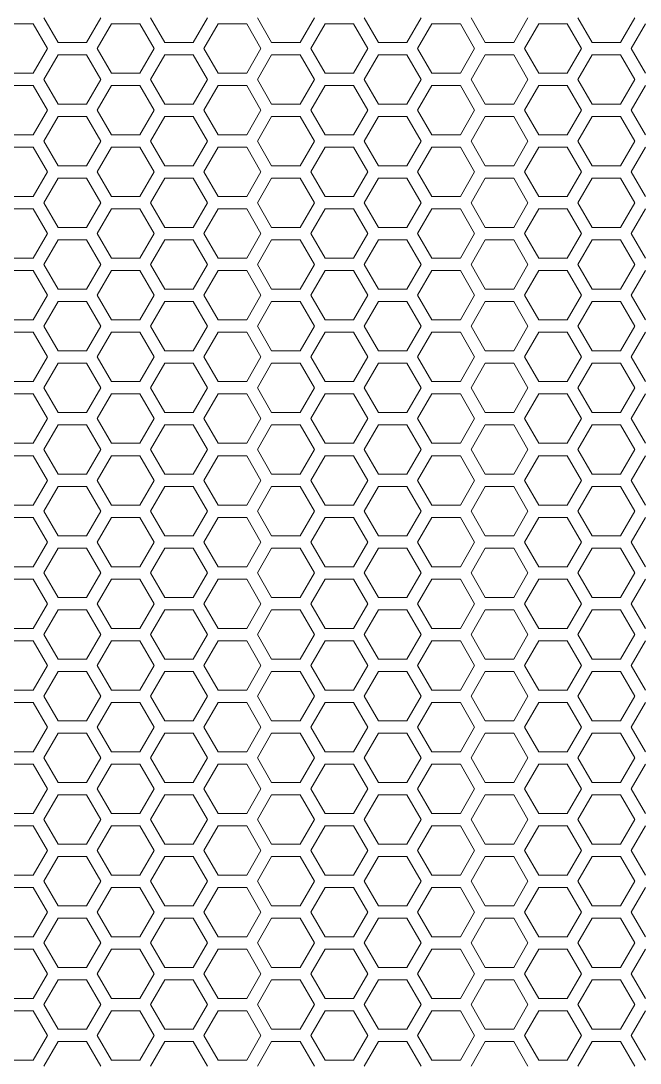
# Model space of a CAD drawing. Header units: millimetres. Extents: x 0 to 60, y -18 to 180.
# Drawn here: x 14.74 to 29.8, y 32.68 to 58.03 of the extents above; entities that cross this region are included whole.
import ezdxf

# ---------------------------------------------------------------- set-up
doc = ezdxf.new("R2010")
doc.units = ezdxf.units.MM

msp = doc.modelspace()

# ---------------------------------------------------------------- linework, layer by layer
at = {"color": 0, "lineweight": 5}
for p, q in [((15.294, 58.108), (15.641, 57.508)), ((16.334, 57.508), (16.68, 58.108)), ((17.892, 58.108), (18.239, 57.508)), ((18.932, 57.508), (19.278, 58.108)), ((20.49, 58.108), (20.837, 57.508)), ((21.53, 57.508), (21.876, 58.108)), ((23.088, 58.108), (23.435, 57.508)), ((24.128, 57.508), (24.474, 58.108)), ((25.686, 58.108), (26.033, 57.508)), ((26.726, 57.508), (27.072, 58.108)), ((28.284, 58.108), (28.631, 57.508)), ((29.324, 57.508), (29.67, 58.108)), ((15.035, 57.958), (14.342, 57.958)), ((15.381, 57.358), (15.035, 57.958)), ((16.94, 57.958), (16.593, 57.358)), ((17.633, 57.958), (16.94, 57.958)), ((17.979, 57.358), (17.633, 57.958)), ((19.538, 57.958), (19.191, 57.358)), ((20.231, 57.958), (19.538, 57.958)), ((20.577, 57.358), (20.231, 57.958)), ((22.136, 57.958), (21.789, 57.358)), ((22.829, 57.958), (22.136, 57.958)), ((23.175, 57.358), (22.829, 57.958)), ((24.734, 57.958), (24.387, 57.358)), ((25.427, 57.958), (24.734, 57.958)), ((25.773, 57.358), (25.427, 57.958)), ((27.332, 57.958), (26.985, 57.358)), ((28.025, 57.958), (27.332, 57.958)), ((28.371, 57.358), (28.025, 57.958)), ((29.93, 57.958), (29.583, 57.358)), ((15.035, 56.758), (15.381, 57.358)), ((15.641, 57.508), (16.334, 57.508)), ((16.593, 57.358), (16.94, 56.758)), ((17.633, 56.758), (17.979, 57.358)), ((18.239, 57.508), (18.932, 57.508)), ((19.191, 57.358), (19.538, 56.758)), ((20.231, 56.758), (20.577, 57.358)), ((20.837, 57.508), (21.53, 57.508)), ((21.789, 57.358), (22.136, 56.758)), ((22.829, 56.758), (23.175, 57.358)), ((23.435, 57.508), (24.128, 57.508)), ((24.387, 57.358), (24.734, 56.758)), ((25.427, 56.758), (25.773, 57.358)), ((26.033, 57.508), (26.726, 57.508)), ((26.985, 57.358), (27.332, 56.758)), ((28.025, 56.758), (28.371, 57.358)), ((28.631, 57.508), (29.324, 57.508)), ((29.583, 57.358), (29.93, 56.758)), ((15.641, 57.208), (15.294, 56.608)), ((16.334, 57.208), (15.641, 57.208)), ((16.68, 56.608), (16.334, 57.208)), ((18.239, 57.208), (17.892, 56.608)), ((18.932, 57.208), (18.239, 57.208)), ((19.278, 56.608), (18.932, 57.208)), ((20.837, 57.208), (20.49, 56.608)), ((21.53, 57.208), (20.837, 57.208)), ((21.876, 56.608), (21.53, 57.208)), ((23.435, 57.208), (23.088, 56.608)), ((24.128, 57.208), (23.435, 57.208)), ((24.474, 56.608), (24.128, 57.208)), ((26.033, 57.208), (25.686, 56.608)), ((26.726, 57.208), (26.033, 57.208)), ((27.072, 56.608), (26.726, 57.208)), ((28.631, 57.208), (28.284, 56.608)), ((29.324, 57.208), (28.631, 57.208)), ((29.67, 56.608), (29.324, 57.208)), ((14.342, 56.758), (15.035, 56.758)), ((15.294, 56.608), (15.641, 56.008)), ((16.334, 56.008), (16.68, 56.608)), ((16.94, 56.758), (17.633, 56.758)), ((17.892, 56.608), (18.239, 56.008)), ((18.932, 56.008), (19.278, 56.608)), ((19.538, 56.758), (20.231, 56.758)), ((20.49, 56.608), (20.837, 56.008)), ((21.53, 56.008), (21.876, 56.608)), ((22.136, 56.758), (22.829, 56.758)), ((23.088, 56.608), (23.435, 56.008)), ((24.128, 56.008), (24.474, 56.608)), ((24.734, 56.758), (25.427, 56.758)), ((25.686, 56.608), (26.033, 56.008)), ((26.726, 56.008), (27.072, 56.608)), ((27.332, 56.758), (28.025, 56.758)), ((28.284, 56.608), (28.631, 56.008)), ((29.324, 56.008), (29.67, 56.608)), ((15.035, 56.458), (14.342, 56.458)), ((15.381, 55.858), (15.035, 56.458)), ((16.94, 56.458), (16.593, 55.858)), ((17.633, 56.458), (16.94, 56.458)), ((17.979, 55.858), (17.633, 56.458)), ((19.538, 56.458), (19.191, 55.858)), ((20.231, 56.458), (19.538, 56.458)), ((20.577, 55.858), (20.231, 56.458)), ((22.136, 56.458), (21.789, 55.858)), ((22.829, 56.458), (22.136, 56.458)), ((23.175, 55.858), (22.829, 56.458)), ((24.734, 56.458), (24.387, 55.858)), ((25.427, 56.458), (24.734, 56.458)), ((25.773, 55.858), (25.427, 56.458)), ((27.332, 56.458), (26.985, 55.858)), ((28.025, 56.458), (27.332, 56.458)), ((28.371, 55.858), (28.025, 56.458)), ((29.93, 56.458), (29.583, 55.858)), ((15.035, 55.258), (15.381, 55.858)), ((15.641, 56.008), (16.334, 56.008)), ((16.593, 55.858), (16.94, 55.258)), ((17.633, 55.258), (17.979, 55.858)), ((18.239, 56.008), (18.932, 56.008)), ((19.191, 55.858), (19.538, 55.258)), ((20.231, 55.258), (20.577, 55.858)), ((20.837, 56.008), (21.53, 56.008)), ((21.789, 55.858), (22.136, 55.258)), ((22.829, 55.258), (23.175, 55.858)), ((23.435, 56.008), (24.128, 56.008)), ((24.387, 55.858), (24.734, 55.258)), ((25.427, 55.258), (25.773, 55.858)), ((26.033, 56.008), (26.726, 56.008)), ((26.985, 55.858), (27.332, 55.258)), ((28.025, 55.258), (28.371, 55.858)), ((28.631, 56.008), (29.324, 56.008)), ((29.583, 55.858), (29.93, 55.258)), ((15.641, 55.708), (15.294, 55.108)), ((16.334, 55.708), (15.641, 55.708)), ((16.68, 55.108), (16.334, 55.708)), ((18.239, 55.708), (17.892, 55.108)), ((18.932, 55.708), (18.239, 55.708)), ((19.278, 55.108), (18.932, 55.708)), ((20.837, 55.708), (20.49, 55.108)), ((21.53, 55.708), (20.837, 55.708)), ((21.876, 55.108), (21.53, 55.708)), ((23.435, 55.708), (23.088, 55.108)), ((24.128, 55.708), (23.435, 55.708)), ((24.474, 55.108), (24.128, 55.708)), ((26.033, 55.708), (25.686, 55.108)), ((26.726, 55.708), (26.033, 55.708)), ((27.072, 55.108), (26.726, 55.708)), ((28.631, 55.708), (28.284, 55.108)), ((29.324, 55.708), (28.631, 55.708)), ((29.67, 55.108), (29.324, 55.708)), ((14.342, 55.258), (15.035, 55.258)), ((15.294, 55.108), (15.641, 54.508)), ((16.334, 54.508), (16.68, 55.108)), ((16.94, 55.258), (17.633, 55.258)), ((17.892, 55.108), (18.239, 54.508)), ((18.932, 54.508), (19.278, 55.108)), ((19.538, 55.258), (20.231, 55.258)), ((20.49, 55.108), (20.837, 54.508)), ((21.53, 54.508), (21.876, 55.108)), ((22.136, 55.258), (22.829, 55.258)), ((23.088, 55.108), (23.435, 54.508)), ((24.128, 54.508), (24.474, 55.108)), ((24.734, 55.258), (25.427, 55.258)), ((25.686, 55.108), (26.033, 54.508)), ((26.726, 54.508), (27.072, 55.108)), ((27.332, 55.258), (28.025, 55.258)), ((28.284, 55.108), (28.631, 54.508)), ((29.324, 54.508), (29.67, 55.108)), ((15.035, 54.958), (14.342, 54.958)), ((15.381, 54.358), (15.035, 54.958)), ((16.94, 54.958), (16.593, 54.358)), ((17.633, 54.958), (16.94, 54.958)), ((17.979, 54.358), (17.633, 54.958)), ((19.538, 54.958), (19.191, 54.358)), ((20.231, 54.958), (19.538, 54.958)), ((20.577, 54.358), (20.231, 54.958)), ((22.136, 54.958), (21.789, 54.358)), ((22.829, 54.958), (22.136, 54.958)), ((23.175, 54.358), (22.829, 54.958)), ((24.734, 54.958), (24.387, 54.358)), ((25.427, 54.958), (24.734, 54.958)), ((25.773, 54.358), (25.427, 54.958)), ((27.332, 54.958), (26.985, 54.358)), ((28.025, 54.958), (27.332, 54.958)), ((28.371, 54.358), (28.025, 54.958)), ((29.93, 54.958), (29.583, 54.358)), ((15.641, 54.508), (16.334, 54.508)), ((18.239, 54.508), (18.932, 54.508)), ((20.837, 54.508), (21.53, 54.508)), ((23.435, 54.508), (24.128, 54.508)), ((26.033, 54.508), (26.726, 54.508)), ((28.631, 54.508), (29.324, 54.508)), ((15.035, 53.758), (15.381, 54.358)), ((16.593, 54.358), (16.94, 53.758)), ((17.633, 53.758), (17.979, 54.358)), ((19.191, 54.358), (19.538, 53.758)), ((20.231, 53.758), (20.577, 54.358)), ((21.789, 54.358), (22.136, 53.758)), ((22.829, 53.758), (23.175, 54.358)), ((24.387, 54.358), (24.734, 53.758)), ((25.427, 53.758), (25.773, 54.358)), ((26.985, 54.358), (27.332, 53.758)), ((28.025, 53.758), (28.371, 54.358)), ((29.583, 54.358), (29.93, 53.758)), ((15.641, 54.208), (15.294, 53.608)), ((16.334, 54.208), (15.641, 54.208)), ((16.68, 53.608), (16.334, 54.208)), ((18.239, 54.208), (17.892, 53.608)), ((18.932, 54.208), (18.239, 54.208)), ((19.278, 53.608), (18.932, 54.208)), ((20.837, 54.208), (20.49, 53.608)), ((21.53, 54.208), (20.837, 54.208)), ((21.876, 53.608), (21.53, 54.208)), ((23.435, 54.208), (23.088, 53.608)), ((24.128, 54.208), (23.435, 54.208)), ((24.474, 53.608), (24.128, 54.208)), ((26.033, 54.208), (25.686, 53.608)), ((26.726, 54.208), (26.033, 54.208)), ((27.072, 53.608), (26.726, 54.208)), ((28.631, 54.208), (28.284, 53.608)), ((29.324, 54.208), (28.631, 54.208)), ((29.67, 53.608), (29.324, 54.208)), ((14.342, 53.758), (15.035, 53.758)), ((16.94, 53.758), (17.633, 53.758)), ((19.538, 53.758), (20.231, 53.758)), ((22.136, 53.758), (22.829, 53.758)), ((24.734, 53.758), (25.427, 53.758)), ((27.332, 53.758), (28.025, 53.758)), ((15.294, 53.608), (15.641, 53.008)), ((16.334, 53.008), (16.68, 53.608)), ((17.892, 53.608), (18.239, 53.008)), ((18.932, 53.008), (19.278, 53.608)), ((20.49, 53.608), (20.837, 53.008)), ((21.53, 53.008), (21.876, 53.608)), ((23.088, 53.608), (23.435, 53.008)), ((24.128, 53.008), (24.474, 53.608)), ((25.686, 53.608), (26.033, 53.008)), ((26.726, 53.008), (27.072, 53.608)), ((28.284, 53.608), (28.631, 53.008)), ((29.324, 53.008), (29.67, 53.608)), ((15.035, 53.458), (14.342, 53.458)), ((15.381, 52.858), (15.035, 53.458)), ((16.94, 53.458), (16.593, 52.858)), ((17.633, 53.458), (16.94, 53.458)), ((17.979, 52.858), (17.633, 53.458)), ((19.538, 53.458), (19.191, 52.858)), ((20.231, 53.458), (19.538, 53.458)), ((20.577, 52.858), (20.231, 53.458)), ((22.136, 53.458), (21.789, 52.858)), ((22.829, 53.458), (22.136, 53.458)), ((23.175, 52.858), (22.829, 53.458)), ((24.734, 53.458), (24.387, 52.858)), ((25.427, 53.458), (24.734, 53.458)), ((25.773, 52.858), (25.427, 53.458)), ((27.332, 53.458), (26.985, 52.858)), ((28.025, 53.458), (27.332, 53.458)), ((28.371, 52.858), (28.025, 53.458)), ((29.93, 53.458), (29.583, 52.858)), ((15.641, 53.008), (16.334, 53.008)), ((18.239, 53.008), (18.932, 53.008)), ((20.837, 53.008), (21.53, 53.008)), ((23.435, 53.008), (24.128, 53.008)), ((26.033, 53.008), (26.726, 53.008)), ((28.631, 53.008), (29.324, 53.008)), ((15.035, 52.258), (15.381, 52.858)), ((16.593, 52.858), (16.94, 52.258)), ((17.633, 52.258), (17.979, 52.858)), ((19.191, 52.858), (19.538, 52.258)), ((20.231, 52.258), (20.577, 52.858)), ((21.789, 52.858), (22.136, 52.258)), ((22.829, 52.258), (23.175, 52.858)), ((24.387, 52.858), (24.734, 52.258)), ((25.427, 52.258), (25.773, 52.858)), ((26.985, 52.858), (27.332, 52.258)), ((28.025, 52.258), (28.371, 52.858)), ((29.583, 52.858), (29.93, 52.258)), ((15.641, 52.708), (15.294, 52.108)), ((16.334, 52.708), (15.641, 52.708)), ((16.68, 52.108), (16.334, 52.708)), ((18.239, 52.708), (17.892, 52.108)), ((18.932, 52.708), (18.239, 52.708)), ((19.278, 52.108), (18.932, 52.708)), ((20.837, 52.708), (20.49, 52.108)), ((21.53, 52.708), (20.837, 52.708)), ((21.876, 52.108), (21.53, 52.708)), ((23.435, 52.708), (23.088, 52.108)), ((24.128, 52.708), (23.435, 52.708)), ((24.474, 52.108), (24.128, 52.708)), ((26.033, 52.708), (25.686, 52.108)), ((26.726, 52.708), (26.033, 52.708)), ((27.072, 52.108), (26.726, 52.708)), ((28.631, 52.708), (28.284, 52.108)), ((29.324, 52.708), (28.631, 52.708)), ((29.67, 52.108), (29.324, 52.708)), ((14.342, 52.258), (15.035, 52.258)), ((16.94, 52.258), (17.633, 52.258)), ((19.538, 52.258), (20.231, 52.258)), ((22.136, 52.258), (22.829, 52.258)), ((24.734, 52.258), (25.427, 52.258)), ((27.332, 52.258), (28.025, 52.258)), ((15.294, 52.108), (15.641, 51.508)), ((16.334, 51.508), (16.68, 52.108)), ((17.892, 52.108), (18.239, 51.508)), ((18.932, 51.508), (19.278, 52.108)), ((20.49, 52.108), (20.837, 51.508)), ((21.53, 51.508), (21.876, 52.108)), ((23.088, 52.108), (23.435, 51.508)), ((24.128, 51.508), (24.474, 52.108)), ((25.686, 52.108), (26.033, 51.508)), ((26.726, 51.508), (27.072, 52.108)), ((28.284, 52.108), (28.631, 51.508)), ((29.324, 51.508), (29.67, 52.108)), ((15.035, 51.958), (14.342, 51.958)), ((15.381, 51.358), (15.035, 51.958)), ((16.94, 51.958), (16.593, 51.358)), ((17.633, 51.958), (16.94, 51.958)), ((17.979, 51.358), (17.633, 51.958)), ((19.538, 51.958), (19.191, 51.358)), ((20.231, 51.958), (19.538, 51.958)), ((20.577, 51.358), (20.231, 51.958)), ((22.136, 51.958), (21.789, 51.358)), ((22.829, 51.958), (22.136, 51.958)), ((23.175, 51.358), (22.829, 51.958)), ((24.734, 51.958), (24.387, 51.358)), ((25.427, 51.958), (24.734, 51.958)), ((25.773, 51.358), (25.427, 51.958)), ((27.332, 51.958), (26.985, 51.358)), ((28.025, 51.958), (27.332, 51.958)), ((28.371, 51.358), (28.025, 51.958)), ((29.93, 51.958), (29.583, 51.358)), ((15.641, 51.508), (16.334, 51.508)), ((18.239, 51.508), (18.932, 51.508)), ((20.837, 51.508), (21.53, 51.508)), ((23.435, 51.508), (24.128, 51.508)), ((26.033, 51.508), (26.726, 51.508)), ((28.631, 51.508), (29.324, 51.508)), ((15.035, 50.758), (15.381, 51.358)), ((15.641, 51.208), (15.294, 50.608)), ((16.334, 51.208), (15.641, 51.208)), ((16.68, 50.608), (16.334, 51.208)), ((16.593, 51.358), (16.94, 50.758)), ((17.633, 50.758), (17.979, 51.358)), ((18.239, 51.208), (17.892, 50.608)), ((18.932, 51.208), (18.239, 51.208)), ((19.278, 50.608), (18.932, 51.208)), ((19.191, 51.358), (19.538, 50.758)), ((20.231, 50.758), (20.577, 51.358)), ((20.837, 51.208), (20.49, 50.608)), ((21.53, 51.208), (20.837, 51.208)), ((21.876, 50.608), (21.53, 51.208)), ((21.789, 51.358), (22.136, 50.758)), ((22.829, 50.758), (23.175, 51.358)), ((23.435, 51.208), (23.088, 50.608)), ((24.128, 51.208), (23.435, 51.208)), ((24.474, 50.608), (24.128, 51.208)), ((24.387, 51.358), (24.734, 50.758)), ((25.427, 50.758), (25.773, 51.358)), ((26.033, 51.208), (25.686, 50.608)), ((26.726, 51.208), (26.033, 51.208)), ((27.072, 50.608), (26.726, 51.208)), ((26.985, 51.358), (27.332, 50.758)), ((28.025, 50.758), (28.371, 51.358)), ((28.631, 51.208), (28.284, 50.608)), ((29.324, 51.208), (28.631, 51.208)), ((29.67, 50.608), (29.324, 51.208)), ((29.583, 51.358), (29.93, 50.758)), ((14.342, 50.758), (15.035, 50.758)), ((16.94, 50.758), (17.633, 50.758)), ((19.538, 50.758), (20.231, 50.758)), ((22.136, 50.758), (22.829, 50.758)), ((24.734, 50.758), (25.427, 50.758)), ((27.332, 50.758), (28.025, 50.758)), ((15.035, 50.458), (14.342, 50.458)), ((15.381, 49.858), (15.035, 50.458)), ((15.294, 50.608), (15.641, 50.008)), ((16.334, 50.008), (16.68, 50.608)), ((16.94, 50.458), (16.593, 49.858)), ((17.633, 50.458), (16.94, 50.458)), ((17.979, 49.858), (17.633, 50.458)), ((17.892, 50.608), (18.239, 50.008)), ((18.932, 50.008), (19.278, 50.608)), ((19.538, 50.458), (19.191, 49.858)), ((20.231, 50.458), (19.538, 50.458)), ((20.577, 49.858), (20.231, 50.458)), ((20.49, 50.608), (20.837, 50.008)), ((21.53, 50.008), (21.876, 50.608)), ((22.136, 50.458), (21.789, 49.858)), ((22.829, 50.458), (22.136, 50.458)), ((23.175, 49.858), (22.829, 50.458)), ((23.088, 50.608), (23.435, 50.008)), ((24.128, 50.008), (24.474, 50.608)), ((24.734, 50.458), (24.387, 49.858)), ((25.427, 50.458), (24.734, 50.458)), ((25.773, 49.858), (25.427, 50.458)), ((25.686, 50.608), (26.033, 50.008)), ((26.726, 50.008), (27.072, 50.608)), ((27.332, 50.458), (26.985, 49.858)), ((28.025, 50.458), (27.332, 50.458)), ((28.371, 49.858), (28.025, 50.458)), ((28.284, 50.608), (28.631, 50.008)), ((29.324, 50.008), (29.67, 50.608)), ((29.93, 50.458), (29.583, 49.858)), ((15.641, 50.008), (16.334, 50.008)), ((18.239, 50.008), (18.932, 50.008)), ((20.837, 50.008), (21.53, 50.008)), ((23.435, 50.008), (24.128, 50.008)), ((26.033, 50.008), (26.726, 50.008)), ((28.631, 50.008), (29.324, 50.008)), ((15.035, 49.258), (15.381, 49.858)), ((15.641, 49.708), (15.294, 49.108)), ((16.334, 49.708), (15.641, 49.708)), ((16.68, 49.108), (16.334, 49.708)), ((16.593, 49.858), (16.94, 49.258)), ((17.633, 49.258), (17.979, 49.858)), ((18.239, 49.708), (17.892, 49.108)), ((18.932, 49.708), (18.239, 49.708)), ((19.278, 49.108), (18.932, 49.708)), ((19.191, 49.858), (19.538, 49.258)), ((20.231, 49.258), (20.577, 49.858)), ((20.837, 49.708), (20.49, 49.108)), ((21.53, 49.708), (20.837, 49.708)), ((21.876, 49.108), (21.53, 49.708)), ((21.789, 49.858), (22.136, 49.258)), ((22.829, 49.258), (23.175, 49.858)), ((23.435, 49.708), (23.088, 49.108)), ((24.128, 49.708), (23.435, 49.708)), ((24.474, 49.108), (24.128, 49.708)), ((24.387, 49.858), (24.734, 49.258)), ((25.427, 49.258), (25.773, 49.858)), ((26.033, 49.708), (25.686, 49.108)), ((26.726, 49.708), (26.033, 49.708)), ((27.072, 49.108), (26.726, 49.708)), ((26.985, 49.858), (27.332, 49.258)), ((28.025, 49.258), (28.371, 49.858)), ((28.631, 49.708), (28.284, 49.108)), ((29.324, 49.708), (28.631, 49.708)), ((29.67, 49.108), (29.324, 49.708)), ((29.583, 49.858), (29.93, 49.258)), ((14.342, 49.258), (15.035, 49.258)), ((16.94, 49.258), (17.633, 49.258)), ((19.538, 49.258), (20.231, 49.258)), ((22.136, 49.258), (22.829, 49.258)), ((24.734, 49.258), (25.427, 49.258)), ((27.332, 49.258), (28.025, 49.258)), ((15.035, 48.958), (14.342, 48.958)), ((15.381, 48.358), (15.035, 48.958)), ((15.294, 49.108), (15.641, 48.508)), ((16.334, 48.508), (16.68, 49.108)), ((16.94, 48.958), (16.593, 48.358)), ((17.633, 48.958), (16.94, 48.958)), ((17.979, 48.358), (17.633, 48.958)), ((17.892, 49.108), (18.239, 48.508)), ((18.932, 48.508), (19.278, 49.108)), ((19.538, 48.958), (19.191, 48.358)), ((20.231, 48.958), (19.538, 48.958)), ((20.577, 48.358), (20.231, 48.958)), ((20.49, 49.108), (20.837, 48.508)), ((21.53, 48.508), (21.876, 49.108)), ((22.136, 48.958), (21.789, 48.358)), ((22.829, 48.958), (22.136, 48.958)), ((23.175, 48.358), (22.829, 48.958)), ((23.088, 49.108), (23.435, 48.508)), ((24.128, 48.508), (24.474, 49.108)), ((24.734, 48.958), (24.387, 48.358)), ((25.427, 48.958), (24.734, 48.958)), ((25.773, 48.358), (25.427, 48.958)), ((25.686, 49.108), (26.033, 48.508)), ((26.726, 48.508), (27.072, 49.108)), ((27.332, 48.958), (26.985, 48.358)), ((28.025, 48.958), (27.332, 48.958)), ((28.371, 48.358), (28.025, 48.958)), ((28.284, 49.108), (28.631, 48.508)), ((29.324, 48.508), (29.67, 49.108)), ((29.93, 48.958), (29.583, 48.358)), ((15.641, 48.508), (16.334, 48.508)), ((18.239, 48.508), (18.932, 48.508)), ((20.837, 48.508), (21.53, 48.508)), ((23.435, 48.508), (24.128, 48.508)), ((26.033, 48.508), (26.726, 48.508)), ((28.631, 48.508), (29.324, 48.508)), ((15.035, 47.758), (15.381, 48.358)), ((15.641, 48.208), (15.294, 47.608)), ((16.334, 48.208), (15.641, 48.208)), ((16.68, 47.608), (16.334, 48.208)), ((16.593, 48.358), (16.94, 47.758)), ((17.633, 47.758), (17.979, 48.358)), ((18.239, 48.208), (17.892, 47.608)), ((18.932, 48.208), (18.239, 48.208)), ((19.278, 47.608), (18.932, 48.208)), ((19.191, 48.358), (19.538, 47.758)), ((20.231, 47.758), (20.577, 48.358)), ((20.837, 48.208), (20.49, 47.608)), ((21.53, 48.208), (20.837, 48.208)), ((21.876, 47.608), (21.53, 48.208)), ((21.789, 48.358), (22.136, 47.758)), ((22.829, 47.758), (23.175, 48.358)), ((23.435, 48.208), (23.088, 47.608)), ((24.128, 48.208), (23.435, 48.208)), ((24.474, 47.608), (24.128, 48.208)), ((24.387, 48.358), (24.734, 47.758)), ((25.427, 47.758), (25.773, 48.358)), ((26.033, 48.208), (25.686, 47.608)), ((26.726, 48.208), (26.033, 48.208)), ((27.072, 47.608), (26.726, 48.208)), ((26.985, 48.358), (27.332, 47.758)), ((28.025, 47.758), (28.371, 48.358)), ((28.631, 48.208), (28.284, 47.608)), ((29.324, 48.208), (28.631, 48.208)), ((29.67, 47.608), (29.324, 48.208)), ((29.583, 48.358), (29.93, 47.758)), ((14.342, 47.758), (15.035, 47.758)), ((16.94, 47.758), (17.633, 47.758)), ((19.538, 47.758), (20.231, 47.758)), ((22.136, 47.758), (22.829, 47.758)), ((24.734, 47.758), (25.427, 47.758)), ((27.332, 47.758), (28.025, 47.758)), ((15.035, 47.458), (14.342, 47.458)), ((15.381, 46.858), (15.035, 47.458)), ((15.294, 47.608), (15.641, 47.008)), ((16.334, 47.008), (16.68, 47.608)), ((16.94, 47.458), (16.593, 46.858)), ((17.633, 47.458), (16.94, 47.458)), ((17.979, 46.858), (17.633, 47.458)), ((17.892, 47.608), (18.239, 47.008)), ((18.932, 47.008), (19.278, 47.608)), ((19.538, 47.458), (19.191, 46.858)), ((20.231, 47.458), (19.538, 47.458)), ((20.577, 46.858), (20.231, 47.458)), ((20.49, 47.608), (20.837, 47.008)), ((21.53, 47.008), (21.876, 47.608)), ((22.136, 47.458), (21.789, 46.858)), ((22.829, 47.458), (22.136, 47.458)), ((23.175, 46.858), (22.829, 47.458)), ((23.088, 47.608), (23.435, 47.008)), ((24.128, 47.008), (24.474, 47.608)), ((24.734, 47.458), (24.387, 46.858)), ((25.427, 47.458), (24.734, 47.458)), ((25.773, 46.858), (25.427, 47.458)), ((25.686, 47.608), (26.033, 47.008)), ((26.726, 47.008), (27.072, 47.608)), ((27.332, 47.458), (26.985, 46.858)), ((28.025, 47.458), (27.332, 47.458)), ((28.371, 46.858), (28.025, 47.458)), ((28.284, 47.608), (28.631, 47.008)), ((29.324, 47.008), (29.67, 47.608)), ((29.93, 47.458), (29.583, 46.858)), ((15.641, 47.008), (16.334, 47.008)), ((18.239, 47.008), (18.932, 47.008)), ((20.837, 47.008), (21.53, 47.008)), ((23.435, 47.008), (24.128, 47.008)), ((26.033, 47.008), (26.726, 47.008)), ((28.631, 47.008), (29.324, 47.008)), ((15.035, 46.258), (15.381, 46.858)), ((15.641, 46.708), (15.294, 46.108)), ((16.334, 46.708), (15.641, 46.708)), ((16.68, 46.108), (16.334, 46.708)), ((16.593, 46.858), (16.94, 46.258)), ((17.633, 46.258), (17.979, 46.858)), ((18.239, 46.708), (17.892, 46.108)), ((18.932, 46.708), (18.239, 46.708)), ((19.278, 46.108), (18.932, 46.708)), ((19.191, 46.858), (19.538, 46.258)), ((20.231, 46.258), (20.577, 46.858)), ((20.837, 46.708), (20.49, 46.108)), ((21.53, 46.708), (20.837, 46.708)), ((21.876, 46.108), (21.53, 46.708)), ((21.789, 46.858), (22.136, 46.258)), ((22.829, 46.258), (23.175, 46.858)), ((23.435, 46.708), (23.088, 46.108)), ((24.128, 46.708), (23.435, 46.708)), ((24.474, 46.108), (24.128, 46.708)), ((24.387, 46.858), (24.734, 46.258)), ((25.427, 46.258), (25.773, 46.858)), ((26.033, 46.708), (25.686, 46.108)), ((26.726, 46.708), (26.033, 46.708)), ((27.072, 46.108), (26.726, 46.708)), ((26.985, 46.858), (27.332, 46.258)), ((28.025, 46.258), (28.371, 46.858)), ((28.631, 46.708), (28.284, 46.108)), ((29.324, 46.708), (28.631, 46.708)), ((29.67, 46.108), (29.324, 46.708)), ((29.583, 46.858), (29.93, 46.258)), ((14.342, 46.258), (15.035, 46.258)), ((16.94, 46.258), (17.633, 46.258)), ((19.538, 46.258), (20.231, 46.258)), ((22.136, 46.258), (22.829, 46.258)), ((24.734, 46.258), (25.427, 46.258)), ((27.332, 46.258), (28.025, 46.258)), ((15.035, 45.958), (14.342, 45.958)), ((15.381, 45.358), (15.035, 45.958)), ((15.294, 46.108), (15.641, 45.508)), ((16.334, 45.508), (16.68, 46.108)), ((16.94, 45.958), (16.593, 45.358)), ((17.633, 45.958), (16.94, 45.958)), ((17.979, 45.358), (17.633, 45.958)), ((17.892, 46.108), (18.239, 45.508)), ((18.932, 45.508), (19.278, 46.108)), ((19.538, 45.958), (19.191, 45.358)), ((20.231, 45.958), (19.538, 45.958)), ((20.577, 45.358), (20.231, 45.958)), ((20.49, 46.108), (20.837, 45.508)), ((21.53, 45.508), (21.876, 46.108)), ((22.136, 45.958), (21.789, 45.358)), ((22.829, 45.958), (22.136, 45.958)), ((23.175, 45.358), (22.829, 45.958)), ((23.088, 46.108), (23.435, 45.508)), ((24.128, 45.508), (24.474, 46.108)), ((24.734, 45.958), (24.387, 45.358)), ((25.427, 45.958), (24.734, 45.958)), ((25.773, 45.358), (25.427, 45.958)), ((25.686, 46.108), (26.033, 45.508)), ((26.726, 45.508), (27.072, 46.108)), ((27.332, 45.958), (26.985, 45.358)), ((28.025, 45.958), (27.332, 45.958)), ((28.371, 45.358), (28.025, 45.958)), ((28.284, 46.108), (28.631, 45.508)), ((29.324, 45.508), (29.67, 46.108)), ((29.93, 45.958), (29.583, 45.358)), ((15.641, 45.508), (16.334, 45.508)), ((18.239, 45.508), (18.932, 45.508)), ((20.837, 45.508), (21.53, 45.508)), ((23.435, 45.508), (24.128, 45.508)), ((26.033, 45.508), (26.726, 45.508)), ((28.631, 45.508), (29.324, 45.508)), ((15.035, 44.758), (15.381, 45.358)), ((15.641, 45.208), (15.294, 44.608)), ((16.334, 45.208), (15.641, 45.208)), ((16.68, 44.608), (16.334, 45.208)), ((16.593, 45.358), (16.94, 44.758)), ((17.633, 44.758), (17.979, 45.358)), ((18.239, 45.208), (17.892, 44.608)), ((18.932, 45.208), (18.239, 45.208)), ((19.278, 44.608), (18.932, 45.208)), ((19.191, 45.358), (19.538, 44.758)), ((20.231, 44.758), (20.577, 45.358)), ((20.837, 45.208), (20.49, 44.608)), ((21.53, 45.208), (20.837, 45.208)), ((21.876, 44.608), (21.53, 45.208)), ((21.789, 45.358), (22.136, 44.758)), ((22.829, 44.758), (23.175, 45.358)), ((23.435, 45.208), (23.088, 44.608)), ((24.128, 45.208), (23.435, 45.208)), ((24.474, 44.608), (24.128, 45.208)), ((24.387, 45.358), (24.734, 44.758)), ((25.427, 44.758), (25.773, 45.358)), ((26.033, 45.208), (25.686, 44.608)), ((26.726, 45.208), (26.033, 45.208)), ((27.072, 44.608), (26.726, 45.208)), ((26.985, 45.358), (27.332, 44.758)), ((28.025, 44.758), (28.371, 45.358)), ((28.631, 45.208), (28.284, 44.608)), ((29.324, 45.208), (28.631, 45.208)), ((29.67, 44.608), (29.324, 45.208)), ((29.583, 45.358), (29.93, 44.758)), ((14.342, 44.758), (15.035, 44.758)), ((16.94, 44.758), (17.633, 44.758)), ((19.538, 44.758), (20.231, 44.758)), ((22.136, 44.758), (22.829, 44.758)), ((24.734, 44.758), (25.427, 44.758)), ((27.332, 44.758), (28.025, 44.758)), ((15.035, 44.458), (14.342, 44.458)), ((15.381, 43.858), (15.035, 44.458)), ((15.294, 44.608), (15.641, 44.008)), ((16.334, 44.008), (16.68, 44.608)), ((16.94, 44.458), (16.593, 43.858)), ((17.633, 44.458), (16.94, 44.458)), ((17.979, 43.858), (17.633, 44.458)), ((17.892, 44.608), (18.239, 44.008)), ((18.932, 44.008), (19.278, 44.608)), ((19.538, 44.458), (19.191, 43.858)), ((20.231, 44.458), (19.538, 44.458)), ((20.577, 43.858), (20.231, 44.458)), ((20.49, 44.608), (20.837, 44.008)), ((21.53, 44.008), (21.876, 44.608)), ((22.136, 44.458), (21.789, 43.858)), ((22.829, 44.458), (22.136, 44.458)), ((23.175, 43.858), (22.829, 44.458)), ((23.088, 44.608), (23.435, 44.008)), ((24.128, 44.008), (24.474, 44.608)), ((24.734, 44.458), (24.387, 43.858)), ((25.427, 44.458), (24.734, 44.458)), ((25.773, 43.858), (25.427, 44.458)), ((25.686, 44.608), (26.033, 44.008)), ((26.726, 44.008), (27.072, 44.608)), ((27.332, 44.458), (26.985, 43.858)), ((28.025, 44.458), (27.332, 44.458)), ((28.371, 43.858), (28.025, 44.458)), ((28.284, 44.608), (28.631, 44.008)), ((29.324, 44.008), (29.67, 44.608)), ((29.93, 44.458), (29.583, 43.858)), ((15.035, 43.258), (15.381, 43.858)), ((15.641, 44.008), (16.334, 44.008)), ((16.593, 43.858), (16.94, 43.258)), ((17.633, 43.258), (17.979, 43.858)), ((18.239, 44.008), (18.932, 44.008)), ((19.191, 43.858), (19.538, 43.258)), ((20.231, 43.258), (20.577, 43.858)), ((20.837, 44.008), (21.53, 44.008)), ((21.789, 43.858), (22.136, 43.258)), ((22.829, 43.258), (23.175, 43.858)), ((23.435, 44.008), (24.128, 44.008)), ((24.387, 43.858), (24.734, 43.258)), ((25.427, 43.258), (25.773, 43.858)), ((26.033, 44.008), (26.726, 44.008)), ((26.985, 43.858), (27.332, 43.258)), ((28.025, 43.258), (28.371, 43.858)), ((28.631, 44.008), (29.324, 44.008)), ((29.583, 43.858), (29.93, 43.258)), ((15.641, 43.708), (15.294, 43.108)), ((16.334, 43.708), (15.641, 43.708)), ((16.68, 43.108), (16.334, 43.708)), ((18.239, 43.708), (17.892, 43.108)), ((18.932, 43.708), (18.239, 43.708)), ((19.278, 43.108), (18.932, 43.708)), ((20.837, 43.708), (20.49, 43.108)), ((21.53, 43.708), (20.837, 43.708)), ((21.876, 43.108), (21.53, 43.708)), ((23.435, 43.708), (23.088, 43.108)), ((24.128, 43.708), (23.435, 43.708)), ((24.474, 43.108), (24.128, 43.708)), ((26.033, 43.708), (25.686, 43.108)), ((26.726, 43.708), (26.033, 43.708)), ((27.072, 43.108), (26.726, 43.708)), ((28.631, 43.708), (28.284, 43.108)), ((29.324, 43.708), (28.631, 43.708)), ((29.67, 43.108), (29.324, 43.708)), ((14.342, 43.258), (15.035, 43.258)), ((15.294, 43.108), (15.641, 42.508)), ((16.334, 42.508), (16.68, 43.108)), ((16.94, 43.258), (17.633, 43.258)), ((17.892, 43.108), (18.239, 42.508)), ((18.932, 42.508), (19.278, 43.108)), ((19.538, 43.258), (20.231, 43.258)), ((20.49, 43.108), (20.837, 42.508)), ((21.53, 42.508), (21.876, 43.108)), ((22.136, 43.258), (22.829, 43.258)), ((23.088, 43.108), (23.435, 42.508)), ((24.128, 42.508), (24.474, 43.108)), ((24.734, 43.258), (25.427, 43.258)), ((25.686, 43.108), (26.033, 42.508)), ((26.726, 42.508), (27.072, 43.108)), ((27.332, 43.258), (28.025, 43.258)), ((28.284, 43.108), (28.631, 42.508)), ((29.324, 42.508), (29.67, 43.108)), ((15.035, 42.958), (14.342, 42.958)), ((15.381, 42.358), (15.035, 42.958)), ((16.94, 42.958), (16.593, 42.358)), ((17.633, 42.958), (16.94, 42.958)), ((17.979, 42.358), (17.633, 42.958)), ((19.538, 42.958), (19.191, 42.358)), ((20.231, 42.958), (19.538, 42.958)), ((20.577, 42.358), (20.231, 42.958)), ((22.136, 42.958), (21.789, 42.358)), ((22.829, 42.958), (22.136, 42.958)), ((23.175, 42.358), (22.829, 42.958)), ((24.734, 42.958), (24.387, 42.358)), ((25.427, 42.958), (24.734, 42.958)), ((25.773, 42.358), (25.427, 42.958)), ((27.332, 42.958), (26.985, 42.358)), ((28.025, 42.958), (27.332, 42.958)), ((28.371, 42.358), (28.025, 42.958)), ((29.93, 42.958), (29.583, 42.358)), ((15.035, 41.758), (15.381, 42.358)), ((15.641, 42.508), (16.334, 42.508)), ((16.593, 42.358), (16.94, 41.758)), ((17.633, 41.758), (17.979, 42.358)), ((18.239, 42.508), (18.932, 42.508)), ((19.191, 42.358), (19.538, 41.758)), ((20.231, 41.758), (20.577, 42.358)), ((20.837, 42.508), (21.53, 42.508)), ((21.789, 42.358), (22.136, 41.758)), ((22.829, 41.758), (23.175, 42.358)), ((23.435, 42.508), (24.128, 42.508)), ((24.387, 42.358), (24.734, 41.758)), ((25.427, 41.758), (25.773, 42.358)), ((26.033, 42.508), (26.726, 42.508)), ((26.985, 42.358), (27.332, 41.758)), ((28.025, 41.758), (28.371, 42.358)), ((28.631, 42.508), (29.324, 42.508)), ((29.583, 42.358), (29.93, 41.758)), ((15.641, 42.208), (15.294, 41.608)), ((16.334, 42.208), (15.641, 42.208)), ((16.68, 41.608), (16.334, 42.208)), ((18.239, 42.208), (17.892, 41.608)), ((18.932, 42.208), (18.239, 42.208)), ((19.278, 41.608), (18.932, 42.208)), ((20.837, 42.208), (20.49, 41.608)), ((21.53, 42.208), (20.837, 42.208)), ((21.876, 41.608), (21.53, 42.208)), ((23.435, 42.208), (23.088, 41.608)), ((24.128, 42.208), (23.435, 42.208)), ((24.474, 41.608), (24.128, 42.208)), ((26.033, 42.208), (25.686, 41.608)), ((26.726, 42.208), (26.033, 42.208)), ((27.072, 41.608), (26.726, 42.208)), ((28.631, 42.208), (28.284, 41.608)), ((29.324, 42.208), (28.631, 42.208)), ((29.67, 41.608), (29.324, 42.208)), ((14.342, 41.758), (15.035, 41.758)), ((15.294, 41.608), (15.641, 41.008)), ((16.334, 41.008), (16.68, 41.608)), ((16.94, 41.758), (17.633, 41.758)), ((17.892, 41.608), (18.239, 41.008)), ((18.932, 41.008), (19.278, 41.608)), ((19.538, 41.758), (20.231, 41.758)), ((20.49, 41.608), (20.837, 41.008)), ((21.53, 41.008), (21.876, 41.608)), ((22.136, 41.758), (22.829, 41.758)), ((23.088, 41.608), (23.435, 41.008)), ((24.128, 41.008), (24.474, 41.608)), ((24.734, 41.758), (25.427, 41.758)), ((25.686, 41.608), (26.033, 41.008)), ((26.726, 41.008), (27.072, 41.608)), ((27.332, 41.758), (28.025, 41.758)), ((28.284, 41.608), (28.631, 41.008)), ((29.324, 41.008), (29.67, 41.608)), ((15.035, 41.458), (14.342, 41.458)), ((15.381, 40.858), (15.035, 41.458)), ((16.94, 41.458), (16.593, 40.858)), ((17.633, 41.458), (16.94, 41.458)), ((17.979, 40.858), (17.633, 41.458)), ((19.538, 41.458), (19.191, 40.858)), ((20.231, 41.458), (19.538, 41.458)), ((20.577, 40.858), (20.231, 41.458)), ((22.136, 41.458), (21.789, 40.858)), ((22.829, 41.458), (22.136, 41.458)), ((23.175, 40.858), (22.829, 41.458)), ((24.734, 41.458), (24.387, 40.858)), ((25.427, 41.458), (24.734, 41.458)), ((25.773, 40.858), (25.427, 41.458)), ((27.332, 41.458), (26.985, 40.858)), ((28.025, 41.458), (27.332, 41.458)), ((28.371, 40.858), (28.025, 41.458)), ((29.93, 41.458), (29.583, 40.858)), ((15.035, 40.258), (15.381, 40.858)), ((15.641, 41.008), (16.334, 41.008)), ((16.593, 40.858), (16.94, 40.258)), ((17.633, 40.258), (17.979, 40.858)), ((18.239, 41.008), (18.932, 41.008)), ((19.191, 40.858), (19.538, 40.258)), ((20.231, 40.258), (20.577, 40.858)), ((20.837, 41.008), (21.53, 41.008)), ((21.789, 40.858), (22.136, 40.258)), ((22.829, 40.258), (23.175, 40.858)), ((23.435, 41.008), (24.128, 41.008)), ((24.387, 40.858), (24.734, 40.258)), ((25.427, 40.258), (25.773, 40.858)), ((26.033, 41.008), (26.726, 41.008)), ((26.985, 40.858), (27.332, 40.258)), ((28.025, 40.258), (28.371, 40.858)), ((28.631, 41.008), (29.324, 41.008)), ((29.583, 40.858), (29.93, 40.258)), ((15.641, 40.708), (15.294, 40.108)), ((16.334, 40.708), (15.641, 40.708)), ((16.68, 40.108), (16.334, 40.708)), ((18.239, 40.708), (17.892, 40.108)), ((18.932, 40.708), (18.239, 40.708)), ((19.278, 40.108), (18.932, 40.708)), ((20.837, 40.708), (20.49, 40.108)), ((21.53, 40.708), (20.837, 40.708)), ((21.876, 40.108), (21.53, 40.708)), ((23.435, 40.708), (23.088, 40.108)), ((24.128, 40.708), (23.435, 40.708)), ((24.474, 40.108), (24.128, 40.708)), ((26.033, 40.708), (25.686, 40.108)), ((26.726, 40.708), (26.033, 40.708)), ((27.072, 40.108), (26.726, 40.708)), ((28.631, 40.708), (28.284, 40.108)), ((29.324, 40.708), (28.631, 40.708)), ((29.67, 40.108), (29.324, 40.708)), ((14.342, 40.258), (15.035, 40.258)), ((15.294, 40.108), (15.641, 39.508)), ((16.334, 39.508), (16.68, 40.108)), ((16.94, 40.258), (17.633, 40.258)), ((17.892, 40.108), (18.239, 39.508)), ((18.932, 39.508), (19.278, 40.108)), ((19.538, 40.258), (20.231, 40.258)), ((20.49, 40.108), (20.837, 39.508)), ((21.53, 39.508), (21.876, 40.108)), ((22.136, 40.258), (22.829, 40.258)), ((23.088, 40.108), (23.435, 39.508)), ((24.128, 39.508), (24.474, 40.108)), ((24.734, 40.258), (25.427, 40.258)), ((25.686, 40.108), (26.033, 39.508)), ((26.726, 39.508), (27.072, 40.108)), ((27.332, 40.258), (28.025, 40.258)), ((28.284, 40.108), (28.631, 39.508)), ((29.324, 39.508), (29.67, 40.108)), ((15.035, 39.958), (14.342, 39.958)), ((15.381, 39.358), (15.035, 39.958)), ((16.94, 39.958), (16.593, 39.358)), ((17.633, 39.958), (16.94, 39.958)), ((17.979, 39.358), (17.633, 39.958)), ((19.538, 39.958), (19.191, 39.358)), ((20.231, 39.958), (19.538, 39.958)), ((20.577, 39.358), (20.231, 39.958)), ((22.136, 39.958), (21.789, 39.358)), ((22.829, 39.958), (22.136, 39.958)), ((23.175, 39.358), (22.829, 39.958)), ((24.734, 39.958), (24.387, 39.358)), ((25.427, 39.958), (24.734, 39.958)), ((25.773, 39.358), (25.427, 39.958)), ((27.332, 39.958), (26.985, 39.358)), ((28.025, 39.958), (27.332, 39.958)), ((28.371, 39.358), (28.025, 39.958)), ((29.93, 39.958), (29.583, 39.358)), ((15.035, 38.758), (15.381, 39.358)), ((15.641, 39.508), (16.334, 39.508)), ((16.593, 39.358), (16.94, 38.758)), ((17.633, 38.758), (17.979, 39.358)), ((18.239, 39.508), (18.932, 39.508)), ((19.191, 39.358), (19.538, 38.758)), ((20.231, 38.758), (20.577, 39.358)), ((20.837, 39.508), (21.53, 39.508)), ((21.789, 39.358), (22.136, 38.758)), ((22.829, 38.758), (23.175, 39.358)), ((23.435, 39.508), (24.128, 39.508)), ((24.387, 39.358), (24.734, 38.758)), ((25.427, 38.758), (25.773, 39.358)), ((26.033, 39.508), (26.726, 39.508)), ((26.985, 39.358), (27.332, 38.758)), ((28.025, 38.758), (28.371, 39.358)), ((28.631, 39.508), (29.324, 39.508)), ((29.583, 39.358), (29.93, 38.758)), ((15.641, 39.208), (15.294, 38.608)), ((16.334, 39.208), (15.641, 39.208)), ((16.68, 38.608), (16.334, 39.208)), ((18.239, 39.208), (17.892, 38.608)), ((18.932, 39.208), (18.239, 39.208)), ((19.278, 38.608), (18.932, 39.208)), ((20.837, 39.208), (20.49, 38.608)), ((21.53, 39.208), (20.837, 39.208)), ((21.876, 38.608), (21.53, 39.208)), ((23.435, 39.208), (23.088, 38.608)), ((24.128, 39.208), (23.435, 39.208)), ((24.474, 38.608), (24.128, 39.208)), ((26.033, 39.208), (25.686, 38.608)), ((26.726, 39.208), (26.033, 39.208)), ((27.072, 38.608), (26.726, 39.208)), ((28.631, 39.208), (28.284, 38.608)), ((29.324, 39.208), (28.631, 39.208)), ((29.67, 38.608), (29.324, 39.208)), ((14.342, 38.758), (15.035, 38.758)), ((15.294, 38.608), (15.641, 38.008)), ((16.334, 38.008), (16.68, 38.608)), ((16.94, 38.758), (17.633, 38.758)), ((17.892, 38.608), (18.239, 38.008)), ((18.932, 38.008), (19.278, 38.608)), ((19.538, 38.758), (20.231, 38.758)), ((20.49, 38.608), (20.837, 38.008)), ((21.53, 38.008), (21.876, 38.608)), ((22.136, 38.758), (22.829, 38.758)), ((23.088, 38.608), (23.435, 38.008)), ((24.128, 38.008), (24.474, 38.608)), ((24.734, 38.758), (25.427, 38.758)), ((25.686, 38.608), (26.033, 38.008)), ((26.726, 38.008), (27.072, 38.608)), ((27.332, 38.758), (28.025, 38.758)), ((28.284, 38.608), (28.631, 38.008)), ((29.324, 38.008), (29.67, 38.608)), ((15.035, 38.458), (14.342, 38.458)), ((15.381, 37.858), (15.035, 38.458)), ((16.94, 38.458), (16.593, 37.858)), ((17.633, 38.458), (16.94, 38.458)), ((17.979, 37.858), (17.633, 38.458)), ((19.538, 38.458), (19.191, 37.858)), ((20.231, 38.458), (19.538, 38.458)), ((20.577, 37.858), (20.231, 38.458)), ((22.136, 38.458), (21.789, 37.858)), ((22.829, 38.458), (22.136, 38.458)), ((23.175, 37.858), (22.829, 38.458)), ((24.734, 38.458), (24.387, 37.858)), ((25.427, 38.458), (24.734, 38.458)), ((25.773, 37.858), (25.427, 38.458)), ((27.332, 38.458), (26.985, 37.858)), ((28.025, 38.458), (27.332, 38.458)), ((28.371, 37.858), (28.025, 38.458)), ((29.93, 38.458), (29.583, 37.858)), ((15.035, 37.258), (15.381, 37.858)), ((15.641, 38.008), (16.334, 38.008)), ((16.593, 37.858), (16.94, 37.258)), ((17.633, 37.258), (17.979, 37.858)), ((18.239, 38.008), (18.932, 38.008)), ((19.191, 37.858), (19.538, 37.258)), ((20.231, 37.258), (20.577, 37.858)), ((20.837, 38.008), (21.53, 38.008)), ((21.789, 37.858), (22.136, 37.258)), ((22.829, 37.258), (23.175, 37.858)), ((23.435, 38.008), (24.128, 38.008)), ((24.387, 37.858), (24.734, 37.258)), ((25.427, 37.258), (25.773, 37.858)), ((26.033, 38.008), (26.726, 38.008)), ((26.985, 37.858), (27.332, 37.258)), ((28.025, 37.258), (28.371, 37.858)), ((28.631, 38.008), (29.324, 38.008)), ((29.583, 37.858), (29.93, 37.258)), ((15.641, 37.708), (15.294, 37.108)), ((16.334, 37.708), (15.641, 37.708)), ((16.68, 37.108), (16.334, 37.708)), ((18.239, 37.708), (17.892, 37.108)), ((18.932, 37.708), (18.239, 37.708)), ((19.278, 37.108), (18.932, 37.708)), ((20.837, 37.708), (20.49, 37.108)), ((21.53, 37.708), (20.837, 37.708)), ((21.876, 37.108), (21.53, 37.708)), ((23.435, 37.708), (23.088, 37.108)), ((24.128, 37.708), (23.435, 37.708)), ((24.474, 37.108), (24.128, 37.708)), ((26.033, 37.708), (25.686, 37.108)), ((26.726, 37.708), (26.033, 37.708)), ((27.072, 37.108), (26.726, 37.708)), ((28.631, 37.708), (28.284, 37.108)), ((29.324, 37.708), (28.631, 37.708)), ((29.67, 37.108), (29.324, 37.708)), ((14.342, 37.258), (15.035, 37.258)), ((15.294, 37.108), (15.641, 36.508)), ((16.334, 36.508), (16.68, 37.108)), ((16.94, 37.258), (17.633, 37.258)), ((17.892, 37.108), (18.239, 36.508)), ((18.932, 36.508), (19.278, 37.108)), ((19.538, 37.258), (20.231, 37.258)), ((20.49, 37.108), (20.837, 36.508)), ((21.53, 36.508), (21.876, 37.108)), ((22.136, 37.258), (22.829, 37.258)), ((23.088, 37.108), (23.435, 36.508)), ((24.128, 36.508), (24.474, 37.108)), ((24.734, 37.258), (25.427, 37.258)), ((25.686, 37.108), (26.033, 36.508)), ((26.726, 36.508), (27.072, 37.108)), ((27.332, 37.258), (28.025, 37.258)), ((28.284, 37.108), (28.631, 36.508)), ((29.324, 36.508), (29.67, 37.108)), ((15.035, 36.958), (14.342, 36.958)), ((15.381, 36.358), (15.035, 36.958)), ((16.94, 36.958), (16.593, 36.358)), ((17.633, 36.958), (16.94, 36.958)), ((17.979, 36.358), (17.633, 36.958)), ((19.538, 36.958), (19.191, 36.358)), ((20.231, 36.958), (19.538, 36.958)), ((20.577, 36.358), (20.231, 36.958)), ((22.136, 36.958), (21.789, 36.358)), ((22.829, 36.958), (22.136, 36.958)), ((23.175, 36.358), (22.829, 36.958)), ((24.734, 36.958), (24.387, 36.358)), ((25.427, 36.958), (24.734, 36.958)), ((25.773, 36.358), (25.427, 36.958)), ((27.332, 36.958), (26.985, 36.358)), ((28.025, 36.958), (27.332, 36.958)), ((28.371, 36.358), (28.025, 36.958)), ((29.93, 36.958), (29.583, 36.358)), ((15.641, 36.508), (16.334, 36.508)), ((18.239, 36.508), (18.932, 36.508)), ((20.837, 36.508), (21.53, 36.508)), ((23.435, 36.508), (24.128, 36.508)), ((26.033, 36.508), (26.726, 36.508)), ((28.631, 36.508), (29.324, 36.508)), ((15.035, 35.758), (15.381, 36.358)), ((16.593, 36.358), (16.94, 35.758)), ((17.633, 35.758), (17.979, 36.358)), ((19.191, 36.358), (19.538, 35.758)), ((20.231, 35.758), (20.577, 36.358)), ((21.789, 36.358), (22.136, 35.758)), ((22.829, 35.758), (23.175, 36.358)), ((24.387, 36.358), (24.734, 35.758)), ((25.427, 35.758), (25.773, 36.358)), ((26.985, 36.358), (27.332, 35.758)), ((28.025, 35.758), (28.371, 36.358)), ((29.583, 36.358), (29.93, 35.758)), ((15.641, 36.208), (15.294, 35.608)), ((16.334, 36.208), (15.641, 36.208)), ((16.68, 35.608), (16.334, 36.208)), ((18.239, 36.208), (17.892, 35.608)), ((18.932, 36.208), (18.239, 36.208)), ((19.278, 35.608), (18.932, 36.208)), ((20.837, 36.208), (20.49, 35.608)), ((21.53, 36.208), (20.837, 36.208)), ((21.876, 35.608), (21.53, 36.208)), ((23.435, 36.208), (23.088, 35.608)), ((24.128, 36.208), (23.435, 36.208)), ((24.474, 35.608), (24.128, 36.208)), ((26.033, 36.208), (25.686, 35.608)), ((26.726, 36.208), (26.033, 36.208)), ((27.072, 35.608), (26.726, 36.208)), ((28.631, 36.208), (28.284, 35.608)), ((29.324, 36.208), (28.631, 36.208)), ((29.67, 35.608), (29.324, 36.208)), ((14.342, 35.758), (15.035, 35.758)), ((16.94, 35.758), (17.633, 35.758)), ((19.538, 35.758), (20.231, 35.758)), ((22.136, 35.758), (22.829, 35.758)), ((24.734, 35.758), (25.427, 35.758)), ((27.332, 35.758), (28.025, 35.758)), ((15.294, 35.608), (15.641, 35.008)), ((16.334, 35.008), (16.68, 35.608)), ((17.892, 35.608), (18.239, 35.008)), ((18.932, 35.008), (19.278, 35.608)), ((20.49, 35.608), (20.837, 35.008)), ((21.53, 35.008), (21.876, 35.608)), ((23.088, 35.608), (23.435, 35.008)), ((24.128, 35.008), (24.474, 35.608)), ((25.686, 35.608), (26.033, 35.008)), ((26.726, 35.008), (27.072, 35.608)), ((28.284, 35.608), (28.631, 35.008)), ((29.324, 35.008), (29.67, 35.608)), ((15.035, 35.458), (14.342, 35.458)), ((15.381, 34.858), (15.035, 35.458)), ((16.94, 35.458), (16.593, 34.858)), ((17.633, 35.458), (16.94, 35.458)), ((17.979, 34.858), (17.633, 35.458)), ((19.538, 35.458), (19.191, 34.858)), ((20.231, 35.458), (19.538, 35.458)), ((20.577, 34.858), (20.231, 35.458)), ((22.136, 35.458), (21.789, 34.858)), ((22.829, 35.458), (22.136, 35.458)), ((23.175, 34.858), (22.829, 35.458)), ((24.734, 35.458), (24.387, 34.858)), ((25.427, 35.458), (24.734, 35.458)), ((25.773, 34.858), (25.427, 35.458)), ((27.332, 35.458), (26.985, 34.858)), ((28.025, 35.458), (27.332, 35.458)), ((28.371, 34.858), (28.025, 35.458)), ((29.93, 35.458), (29.583, 34.858)), ((15.641, 35.008), (16.334, 35.008)), ((18.239, 35.008), (18.932, 35.008)), ((20.837, 35.008), (21.53, 35.008)), ((23.435, 35.008), (24.128, 35.008)), ((26.033, 35.008), (26.726, 35.008)), ((28.631, 35.008), (29.324, 35.008)), ((15.035, 34.258), (15.381, 34.858)), ((16.593, 34.858), (16.94, 34.258)), ((17.633, 34.258), (17.979, 34.858)), ((19.191, 34.858), (19.538, 34.258)), ((20.231, 34.258), (20.577, 34.858)), ((21.789, 34.858), (22.136, 34.258)), ((22.829, 34.258), (23.175, 34.858)), ((24.387, 34.858), (24.734, 34.258)), ((25.427, 34.258), (25.773, 34.858)), ((26.985, 34.858), (27.332, 34.258)), ((28.025, 34.258), (28.371, 34.858)), ((29.583, 34.858), (29.93, 34.258)), ((15.641, 34.708), (15.294, 34.108)), ((16.334, 34.708), (15.641, 34.708)), ((16.68, 34.108), (16.334, 34.708)), ((18.239, 34.708), (17.892, 34.108)), ((18.932, 34.708), (18.239, 34.708)), ((19.278, 34.108), (18.932, 34.708)), ((20.837, 34.708), (20.49, 34.108)), ((21.53, 34.708), (20.837, 34.708)), ((21.876, 34.108), (21.53, 34.708)), ((23.435, 34.708), (23.088, 34.108)), ((24.128, 34.708), (23.435, 34.708)), ((24.474, 34.108), (24.128, 34.708)), ((26.033, 34.708), (25.686, 34.108)), ((26.726, 34.708), (26.033, 34.708)), ((27.072, 34.108), (26.726, 34.708)), ((28.631, 34.708), (28.284, 34.108)), ((29.324, 34.708), (28.631, 34.708)), ((29.67, 34.108), (29.324, 34.708)), ((14.342, 34.258), (15.035, 34.258)), ((16.94, 34.258), (17.633, 34.258)), ((19.538, 34.258), (20.231, 34.258)), ((22.136, 34.258), (22.829, 34.258)), ((24.734, 34.258), (25.427, 34.258)), ((27.332, 34.258), (28.025, 34.258)), ((15.294, 34.108), (15.641, 33.508)), ((16.334, 33.508), (16.68, 34.108)), ((17.892, 34.108), (18.239, 33.508)), ((18.932, 33.508), (19.278, 34.108)), ((20.49, 34.108), (20.837, 33.508)), ((21.53, 33.508), (21.876, 34.108)), ((23.088, 34.108), (23.435, 33.508)), ((24.128, 33.508), (24.474, 34.108)), ((25.686, 34.108), (26.033, 33.508)), ((26.726, 33.508), (27.072, 34.108)), ((28.284, 34.108), (28.631, 33.508)), ((29.324, 33.508), (29.67, 34.108)), ((15.035, 33.958), (14.342, 33.958)), ((15.381, 33.358), (15.035, 33.958)), ((16.94, 33.958), (16.593, 33.358)), ((17.633, 33.958), (16.94, 33.958)), ((17.979, 33.358), (17.633, 33.958)), ((19.538, 33.958), (19.191, 33.358)), ((20.231, 33.958), (19.538, 33.958)), ((20.577, 33.358), (20.231, 33.958)), ((22.136, 33.958), (21.789, 33.358)), ((22.829, 33.958), (22.136, 33.958)), ((23.175, 33.358), (22.829, 33.958)), ((24.734, 33.958), (24.387, 33.358)), ((25.427, 33.958), (24.734, 33.958)), ((25.773, 33.358), (25.427, 33.958)), ((27.332, 33.958), (26.985, 33.358)), ((28.025, 33.958), (27.332, 33.958)), ((28.371, 33.358), (28.025, 33.958)), ((29.93, 33.958), (29.583, 33.358)), ((15.641, 33.508), (16.334, 33.508)), ((18.239, 33.508), (18.932, 33.508)), ((20.837, 33.508), (21.53, 33.508)), ((23.435, 33.508), (24.128, 33.508)), ((26.033, 33.508), (26.726, 33.508)), ((28.631, 33.508), (29.324, 33.508)), ((15.035, 32.758), (15.381, 33.358)), ((16.593, 33.358), (16.94, 32.758)), ((17.633, 32.758), (17.979, 33.358)), ((19.191, 33.358), (19.538, 32.758)), ((20.231, 32.758), (20.577, 33.358)), ((21.789, 33.358), (22.136, 32.758)), ((22.829, 32.758), (23.175, 33.358)), ((24.387, 33.358), (24.734, 32.758)), ((25.427, 32.758), (25.773, 33.358)), ((26.985, 33.358), (27.332, 32.758)), ((28.025, 32.758), (28.371, 33.358)), ((29.583, 33.358), (29.93, 32.758)), ((15.641, 33.208), (15.294, 32.608)), ((16.334, 33.208), (15.641, 33.208)), ((16.68, 32.608), (16.334, 33.208)), ((18.239, 33.208), (17.892, 32.608)), ((18.932, 33.208), (18.239, 33.208)), ((19.278, 32.608), (18.932, 33.208)), ((20.837, 33.208), (20.49, 32.608)), ((21.53, 33.208), (20.837, 33.208)), ((21.876, 32.608), (21.53, 33.208)), ((23.435, 33.208), (23.088, 32.608)), ((24.128, 33.208), (23.435, 33.208)), ((24.474, 32.608), (24.128, 33.208)), ((26.033, 33.208), (25.686, 32.608)), ((26.726, 33.208), (26.033, 33.208)), ((27.072, 32.608), (26.726, 33.208)), ((28.631, 33.208), (28.284, 32.608)), ((29.324, 33.208), (28.631, 33.208)), ((29.67, 32.608), (29.324, 33.208)), ((14.342, 32.758), (15.035, 32.758)), ((16.94, 32.758), (17.633, 32.758)), ((19.538, 32.758), (20.231, 32.758)), ((22.136, 32.758), (22.829, 32.758)), ((24.734, 32.758), (25.427, 32.758)), ((27.332, 32.758), (28.025, 32.758))]:
    msp.add_line(p, q, dxfattribs=at)

doc.saveas('drawing.dxf')
